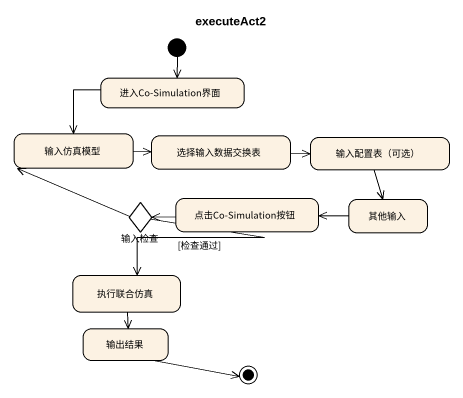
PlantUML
@startuml
title executeAct2
hide empty description
state "进入Co-Simulation界面" as 进入Co_Simulation界面
state 输入仿真模型
state 选择输入数据交换表
state "输入配置表（可选）" as 输入配置表_可选
state 输入检查 <<choice>>
state "点击Co-Simulation按钮" as 点击Co_Simulation按钮
state 其他输入
state 执行联合仿真
state 输出结果
[*] --> 进入Co_Simulation界面
进入Co_Simulation界面 -left-> 输入仿真模型
输入仿真模型 -right-> 选择输入数据交换表
选择输入数据交换表 -right-> 输入配置表_可选
输入配置表_可选 --> 其他输入
输入检查 -up-> 输入仿真模型
输入检查 --> 执行联合仿真 : [检查通过]
点击Co_Simulation按钮 -left-> 输入检查
其他输入 -left-> 点击Co_Simulation按钮
执行联合仿真 --> 输出结果
输出结果 -right-> [*]
@enduml
